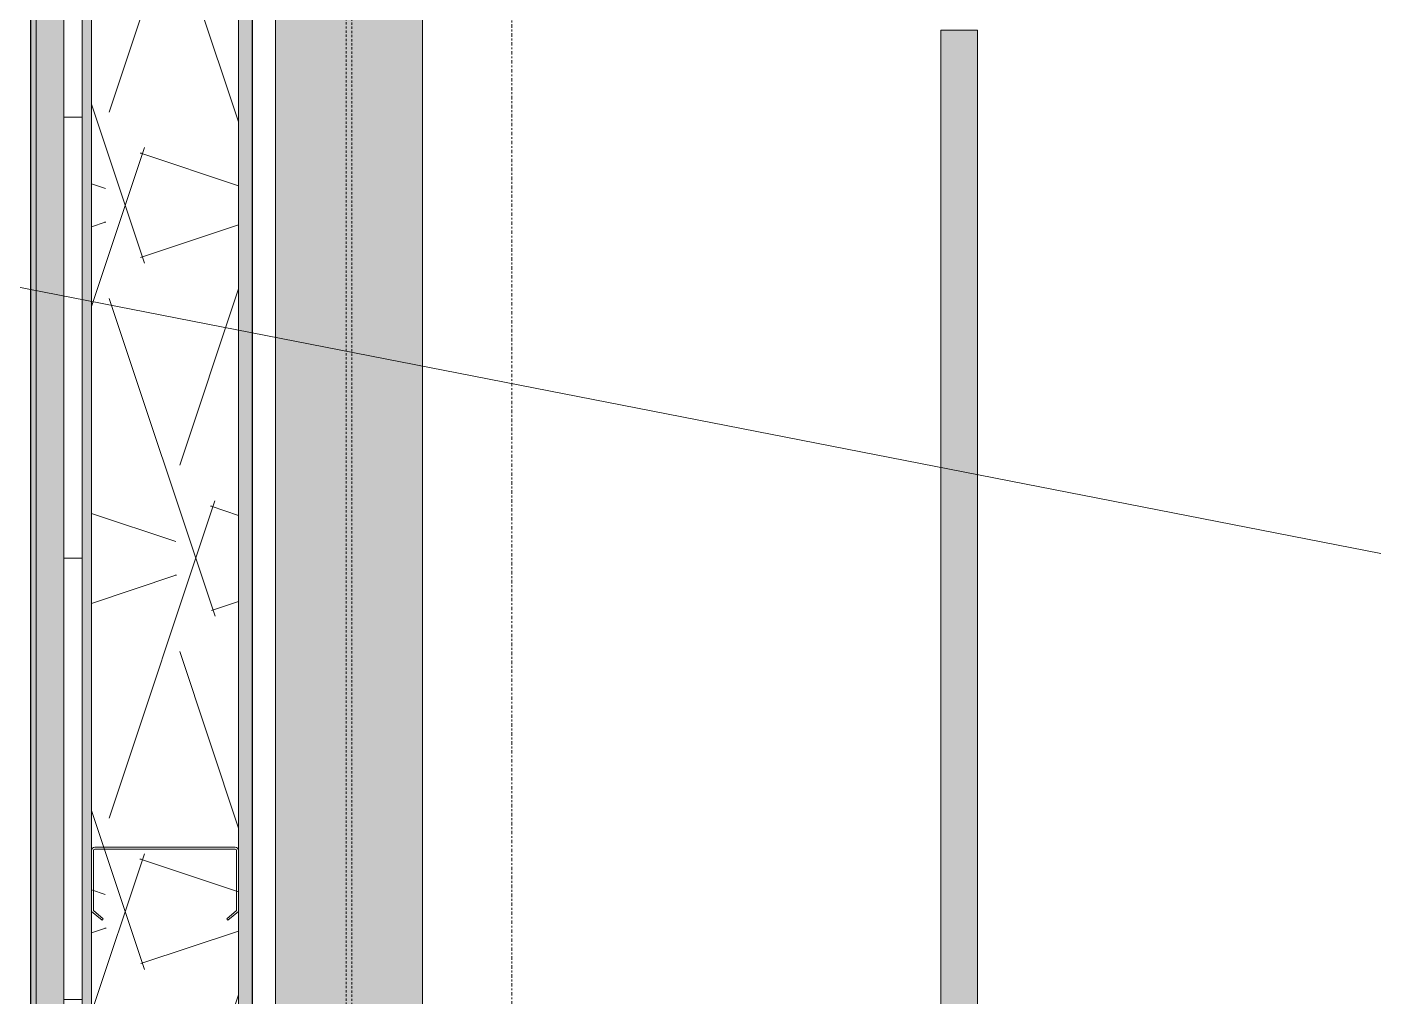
# Model space of a CAD drawing. Header units: inches. Extents: x -23445 to -32, y -314 to 853.
# Drawn here: x -18830.3 to -18756.7, y 43.4 to 96.2 of the extents above; entities that cross this region are included whole.
import ezdxf

# ---------------------------------------------------------------- set-up
doc = ezdxf.new("R2010")
doc.units = ezdxf.units.IN
doc.header["$MEASUREMENT"] = 0
for name, pattern in [('Dash Dot 3_16_', [0.3125, 0.1875, -0.0625, 0, -0.0625]), ('Grid Line 1_2_', [0.875, 0.5, -0.125, 0.125, -0.125]), ('Hidden 1_8_', [0.1875, 0.125, -0.0625])]:
    doc.linetypes.add(name, pattern=pattern)
for name, color, linetype, lineweight in [('A-ANNO-IDEN', 131, 'Continuous', 9), ('A-ANNO-SYMB', 150, 'Continuous', 9), ('A-GLAZ-CWMG', 51, 'Continuous', 9), ('A-WALL', 113, 'Continuous', 9), ('A-WALL-PATT', 111, 'Continuous', 25), ('S-BEAM', 12, 'Continuous', 9), ('S-COLS', 52, 'Continuous', 9), ('S-GRID', 1, 'Continuous', 9)]:
    doc.layers.add(name, color=color, linetype=linetype, lineweight=lineweight)

# ---------------------------------------------------------------- blocks, each defined once
blk = doc.blocks.new('W-Wide Flange-Column - B2_D-1389335-Building Section - East_West looking South _ Fitness Center')
at = {"layer": 'S-COLS'}
h = blk.add_hatch(color=256, dxfattribs=at)
h.paths.add_polyline_path([(-26263.39, 0), (-26263.39, 144.988), (-26265.89, 144.988), (-26265.89, 144.861), (-26267.863, 144.784), (-26268.062, 144.649), (-26268.257, 144.273), (-26268.275, 144.135), (-26268.203, 140.145), (-26268.001, 139.892), (-26267.863, 139.751), (-26268.917, 139.805), (-26268.664, 140.007), (-26268.523, 140.299), (-26268.505, 140.461), (-26268.577, 144.437), (-26268.779, 144.695), (-26269.071, 144.84), (-26269.233, 144.861), (-26270.89, 144.861), (-26270.89, 146.5), (-26271.39, 146.5), (-26271.39, 0)], flags=0)
h.paths.add_polyline_path([(-26270.89, 131.508), (-26270.89, 139.733), (-26265.89, 139.733), (-26265.89, 131.508)], flags=0)
for p, q in [((-26271.39, 146.5), (-26271.39, 0)), ((-26263.39, 144.988), (-26263.39, 0))]:
    blk.add_line(p, q, dxfattribs=at)
at = {"layer": 'S-COLS', "linetype": 'Hidden 1_8_'}
for p, q in [((-26267.546, 0), (-26267.546, 131.508)), ((-26267.234, 131.508), (-26267.234, 0))]:
    blk.add_line(p, q, dxfattribs=at)
blk = doc.blocks.new('Girt_C - 8_D-1409812-Building Section - East_West looking South _ Fitness Center')
at = {"layer": 'S-BEAM', "lineweight": 15}
for p, q in [((-26273.578, 51.555), (-26281.203, 51.555)), ((-26281.39, 51.367), (-26281.39, 48.055)), ((-26281.281, 48.106), (-26281.281, 51.371)), ((-26281.203, 51.445), (-26273.578, 51.445)), ((-26273.5, 51.37), (-26273.5, 48.106)), ((-26273.39, 48.055), (-26273.39, 51.367)), ((-26281.39, 48.055), (-26280.815, 47.572)), ((-26280.744, 47.655), (-26281.281, 48.106)), ((-26273.5, 48.106), (-26274.035, 47.656)), ((-26273.965, 47.573), (-26273.39, 48.055)), ((-26280.815, 47.572), (-26280.744, 47.655)), ((-26274.035, 47.656), (-26273.965, 47.573))]:
    blk.add_line(p, q, dxfattribs=at)
for centre, radius, start, end in [((-26281.203, 51.367), 0.188, 90, 180), ((-26273.578, 51.367), 0.188, 0, 90), ((-26281.203, 51.367), 0.0782, 90, 176.95764), ((-26273.578, 51.367), 0.0782, 2.12272, 90)]:
    blk.add_arc(centre, radius, start, end, dxfattribs=at)
blk = doc.blocks.new('Rectangular Mullion - Exterior 2_ x 4_5_-1142343-Building Section - East_West looking South _ Fitness Center')
at = {"layer": 'A-GLAZ-CWMG'}
blk.add_hatch(color=256, dxfattribs=at).paths.add_polyline_path([(-26162.185, 2), (-26160.828, 2), (-26160.828, 96), (-26162.828, 96), (-26162.828, 2)], flags=0)
for p, q in [((-26162.828, 96), (-26160.828, 96)), ((-26162.828, 96), (-26162.828, 2)), ((-26160.828, 96), (-26160.828, 2)), ((-26160.828, 2), (-26162.828, 2))]:
    blk.add_line(p, q, dxfattribs=at)

msp = doc.modelspace()

# ---------------------------------------------------------------- hatches: boundary and pattern name
at = {"layer": 'A-WALL'}
msp.add_hatch(color=256, dxfattribs=at).paths.add_polyline_path([(-18829.78, 0), (-18829.78, 164.119), (-18830.092, 164.119), (-18830.092, 0)], flags=0)
at = {"layer": 'A-WALL', "lineweight": 5}
for points in [[(-18828.28, 0), (-18828.28, 164.119), (-18829.78, 164.119), (-18829.78, 0)], [(-18826.78, 0), (-18826.78, 164.119), (-18827.28, 164.119), (-18827.28, 0)], [(-18818.03, 0), (-18818.03, 164.119), (-18818.78, 164.119), (-18818.78, 0)]]:
    msp.add_hatch(color=256, dxfattribs=at).paths.add_polyline_path(points, flags=0)
at = {"layer": 'A-WALL-PATT', "lineweight": 9}
h = msp.add_hatch(dxfattribs=at)
h.set_pattern_fill('FP_16', color=256, style=0, pattern_type=2)
h.set_pattern_definition([(0, (-33544.22, 67.247), (0, 24), []), (90, (-33544.22, 67.247), (-24, 1e-15), [])])
h.paths.add_polyline_path([(-18827.28, 0), (-18827.28, 164.119), (-18828.28, 164.119), (-18828.28, 0)], flags=0)
h = msp.add_hatch(dxfattribs=at)
h.set_pattern_fill('FP_17', color=256, style=0, pattern_type=2)
h.set_pattern_definition([(161.57, (-33543.261, 68.207), (-7.6802237, -0.0009796), [0, -54.643, 6.067, 0]), (18.43, (-33545.181, 68.207), (-7.6802237, 0.0009796), [0, -54.643, 6.067, 0]), (108.43, (-33543.261, 68.207), (3.8382953, -19.20136532), [18.211, -42.499]), (71.57, (-33545.181, 68.207), (3.8382953, 19.20136532), [18.211, -42.499])])
h.paths.add_polyline_path([(-18818.78, 0), (-18818.78, 164.119), (-18826.78, 164.119), (-18826.78, 0)], flags=0)

# ---------------------------------------------------------------- linework, layer by layer
at = {"layer": 'A-ANNO-IDEN', "color": 153}
msp.add_line((-18756.664, 67.522), (-19035.353, 122.008), dxfattribs=at)
at = {"layer": 'A-ANNO-SYMB', "linetype": 'Dash Dot 3_16_'}
msp.add_line((-18803.926, -52.075), (-18803.926, 274.323), dxfattribs=at)
at = {"layer": 'A-WALL'}
for p, q in [((-18829.78, 243.374), (-18829.78, 0)), ((-18828.28, 241.75), (-18828.28, 0)), ((-18827.28, 241.75), (-18827.28, 0)), ((-18826.78, 241.75), (-18826.78, 0)), ((-18818.78, 164.119), (-18818.78, 0))]:
    msp.add_line(p, q, dxfattribs=at)
at = {"layer": 'A-WALL', "lineweight": 25}
for p, q in [((-18830.092, 241.75), (-18830.092, 0)), ((-18818.03, 0), (-18818.03, 164.119))]:
    msp.add_line(p, q, dxfattribs=at)
at = {"layer": 'S-GRID', "linetype": 'Grid Line 1_2_'}
for p, q in [((-18826.78, -273.161), (-18826.78, 671.892)), ((-18826.78, -273.161), (-18826.78, 671.892)), ((-18816.78, -273.161), (-18816.78, 671.892)), ((-18816.78, -273.161), (-18816.78, 671.892))]:
    msp.add_line(p, q, dxfattribs=at)

# ---------------------------------------------------------------- block references
at = {"layer": 'A-GLAZ-CWMG'}
msp.add_blockref('Rectangular Mullion - Exterior 2_ x 4_5_-1142343-Building Section - East_West looking South _ Fitness Center', (7382.235, 0), dxfattribs=at)
at = {"layer": 'S-BEAM'}
msp.add_blockref('Girt_C - 8_D-1409812-Building Section - East_West looking South _ Fitness Center', (7454.61, 0), dxfattribs=at)
at = {"layer": 'S-COLS'}
msp.add_blockref('W-Wide Flange-Column - B2_D-1389335-Building Section - East_West looking South _ Fitness Center', (7454.61, 0), dxfattribs=at)

doc.saveas('drawing.dxf')
